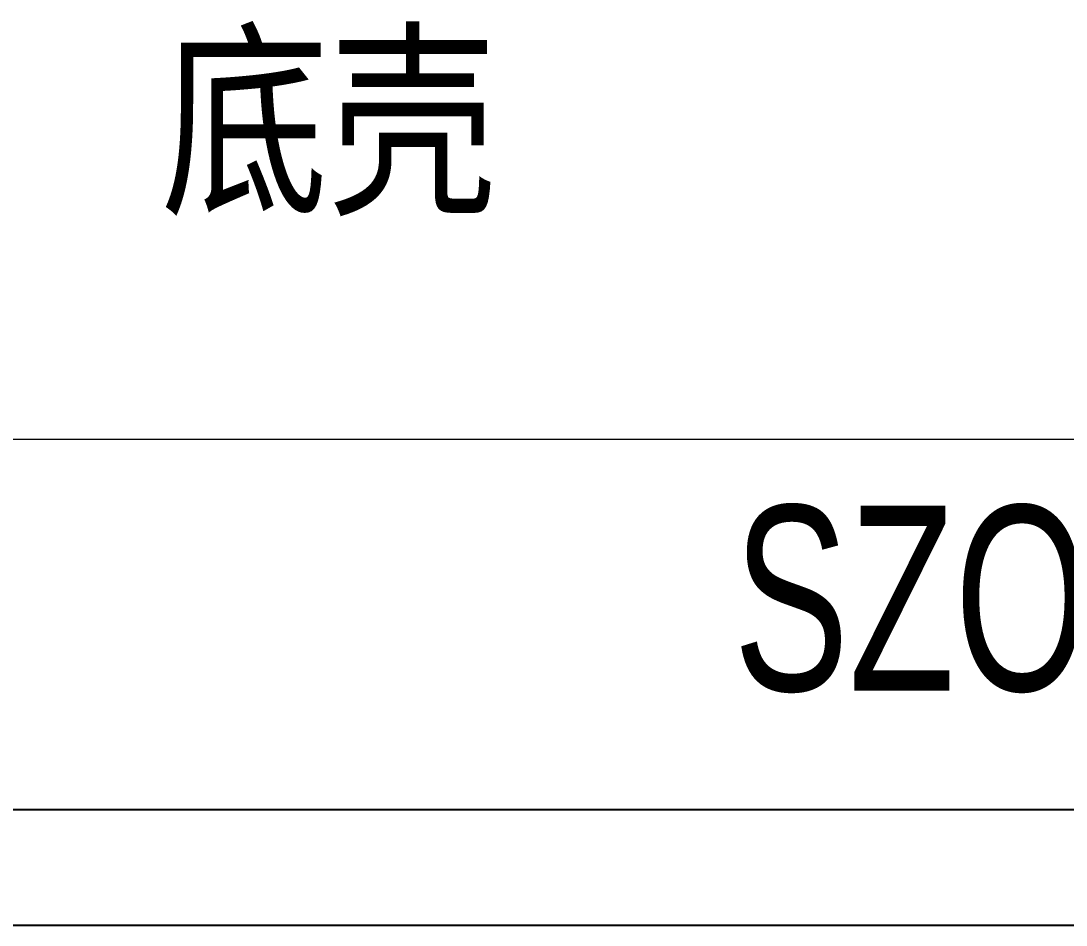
# Model space of a CAD drawing. Header units: inches. Extents: x 2104 to 4248, y 410 to 955.
# Drawn here: x 3957.9 to 4075.2, y 409.8 to 511.2 of the extents above; entities that cross this region are included whole.
import ezdxf

# ---------------------------------------------------------------- set-up
doc = ezdxf.new("R2010")
doc.units = ezdxf.units.IN
doc.layers.add('文字', color=81, linetype='Continuous')
doc.layers.add('粗实线', color=7, linetype='Continuous', lineweight=30)
doc.layers.add('细实线', color=3, linetype='Continuous', lineweight=9)
doc.styles.add('宋体', font='', dxfattribs={"width": 0.8, "height": 3.5})
doc.styles.add('长仿宋', font='', dxfattribs={"width": 0.7, "height": 4})
doc.styles.get('宋体').set_extended_font_data('SimSun')
doc.styles.get('长仿宋').set_extended_font_data('SimSun')

msp = doc.modelspace()

# ---------------------------------------------------------------- linework, layer by layer
for p, q in [((3496.713, 422.773), (4234.544, 422.773)), ((3476.769, 409.797), (4247.519, 409.797))]:
    msp.add_line(p, q)
at = {"layer": '细实线', "color": 7}
msp.add_line((4234.544, 464.295), (3767.422, 464.295), dxfattribs=at)

# ---------------------------------------------------------------- texts
at = {"layer": '文字', "color": 0, "insert": (3973.526, 508.655), "char_height": 17.3008, "width": 221.18452, "attachment_point": 1, "style": '宋体'}
msp.add_mtext('底壳', dxfattribs=at)
at = {"layer": '粗实线', "insert": (4037.82, 456.861), "char_height": 20.76096, "width": 232.81364, "attachment_point": 1, "style": '长仿宋'}
msp.add_mtext('{\\fSTXinwei|b0|i0|c134|p2;SZOMK}', dxfattribs=at)

doc.saveas('drawing.dxf')
